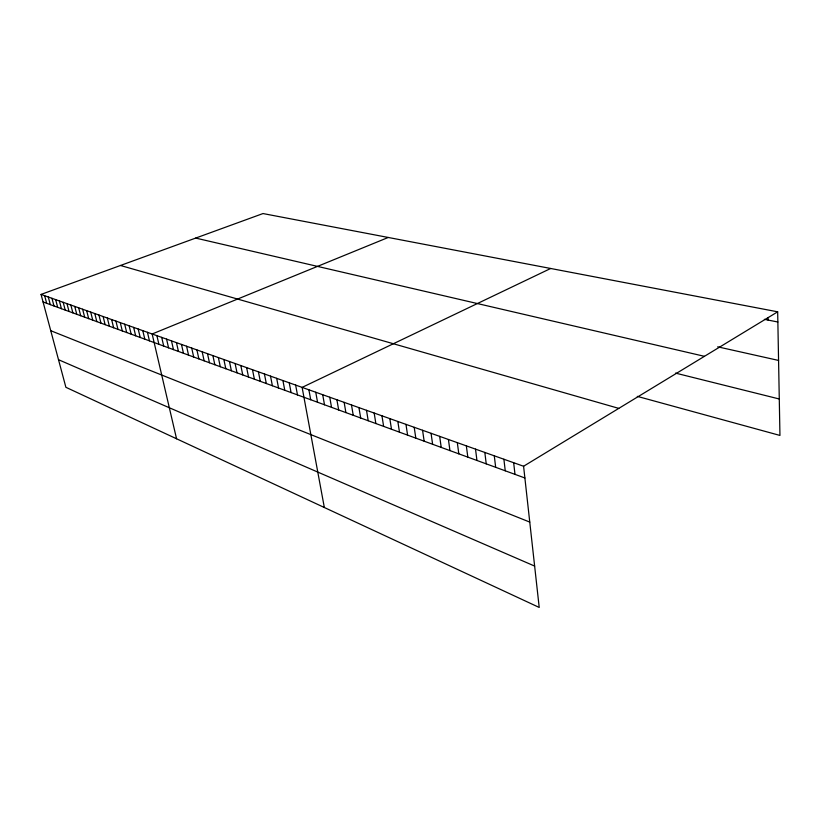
<?xml version="1.0" encoding="UTF-8"?>
<svg xmlns="http://www.w3.org/2000/svg" width="821" height="821" viewBox="0 0 821 821"><rect width="100%" height="100%" fill="white"/><g stroke="black" fill="none" stroke-linecap="round" stroke-linejoin="round"><path stroke-width="1.23" d="M523.582 466.246L539.212 607.448L65.885 387.296L41.05 294.421L523.582 466.246L777.672 311.816L779.95 435.438L637.301 396.369M550.686 268.477L302.118 387.389L324.336 507.501M388.241 237.464L152.152 333.983L176.556 438.773M41.05 294.421L263.007 213.552L777.672 311.816M764.392 319.338L777.856 322.006M717.698 346.821L778.565 360.429M195.696 238.08L704.439 356.324M675.509 373.103L779.273 398.985M120.482 265.481L618.777 408.386M43.072 301.984L524.886 477.976M50.748 330.699L529.761 522.084M58.507 359.701L534.635 566.08M44.652 295.693L46.674 303.308M48.285 296.997L50.307 304.632M55.654 299.614L57.686 307.321M51.949 298.3L53.981 305.966M59.399 300.948L61.421 308.696M66.994 303.657L69.015 311.467M63.176 302.292L65.198 310.071M70.842 305.022L72.874 312.873M78.672 307.813L80.694 315.726M74.742 306.418L76.764 314.299M82.644 309.23L84.666 317.183M90.71 312.103L92.732 320.128M86.657 310.656L88.678 318.651M94.805 313.56L96.827 321.627M98.941 315.028L100.962 323.135M107.346 318.025L109.367 326.204M103.118 316.516L105.139 324.664M111.615 319.543L113.637 327.764M115.925 321.083L117.947 329.334M124.689 324.203L126.701 332.536M120.287 322.632L122.298 330.925M129.143 325.783L131.155 334.157M133.649 327.394L135.66 335.81M138.195 329.016L140.206 337.462M147.452 332.31L149.453 340.848M142.792 330.647L144.804 339.145M156.903 335.676L158.894 344.297M161.706 337.38L163.697 346.052M166.571 339.114L168.562 347.827M171.486 340.869L173.467 349.623M176.453 342.634L178.434 351.429M181.482 344.43L183.463 353.266M191.714 348.073L193.684 357.002M186.572 346.236L188.543 355.124M196.917 349.92L198.877 358.9M202.182 351.799L204.142 360.819M207.508 353.697L209.468 362.769M212.896 355.616L214.845 364.729M218.355 357.556L220.295 366.72M223.866 359.516L225.806 368.732M229.459 361.507L231.389 370.774M235.104 363.518L237.033 372.837M240.83 365.561L242.749 374.92M246.618 367.623L248.527 377.034M252.488 369.707L254.387 379.169M258.42 371.821L260.308 381.334M264.424 373.966L266.312 383.53M270.509 376.131L272.387 385.747M276.677 378.327L278.545 387.994M282.917 380.544L284.774 390.273M289.238 382.802L291.086 392.582M295.632 385.08L297.479 394.911M308.891 389.801L310.707 399.745M315.746 392.243L317.553 402.249M322.704 394.716L324.5 404.784M329.755 397.231L331.53 407.349M336.897 399.776L338.673 409.956M344.143 402.352L345.898 412.604M351.491 404.969L353.235 415.282M358.941 407.627L360.676 417.992M366.505 410.315L368.208 420.752M374.171 413.045L375.864 423.544M381.95 415.816L383.623 426.376M389.831 418.618L391.494 429.25M397.836 421.471L399.478 432.174M405.964 424.365L407.585 435.13M414.205 427.3L415.806 438.137M422.569 430.276L424.149 441.185M431.056 433.303L432.616 444.274M439.676 436.372L441.216 447.414M448.43 439.492L449.949 450.606M457.318 442.652L458.816 453.849M466.349 445.865L467.816 457.133M475.513 449.128L476.95 460.468M484.821 452.443L486.237 463.865M494.283 455.819L495.668 467.303M503.889 459.237L505.254 470.802M513.659 462.716L514.993 474.364M767.974 317.532L768.025 320.057"/></g></svg>
